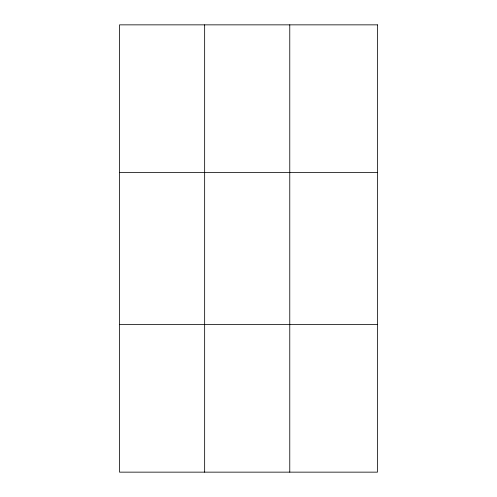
<?xml version="1.0" encoding="UTF-8"?>
<svg xmlns="http://www.w3.org/2000/svg" width="497" height="497" viewBox="0 0 497 497"><rect width="100%" height="100%" fill="white"/><g stroke="black" fill="none" stroke-linecap="round" stroke-linejoin="round"><path stroke-width="0.75" d="M204.652 24.85L204.652 472.15M289.77 24.85L289.77 472.15M119.528 172.459L377.471 172.459M119.528 324.541L377.471 324.541M377.471 24.85L377.471 472.15L119.528 472.15L119.528 24.85L377.471 24.85"/></g></svg>
